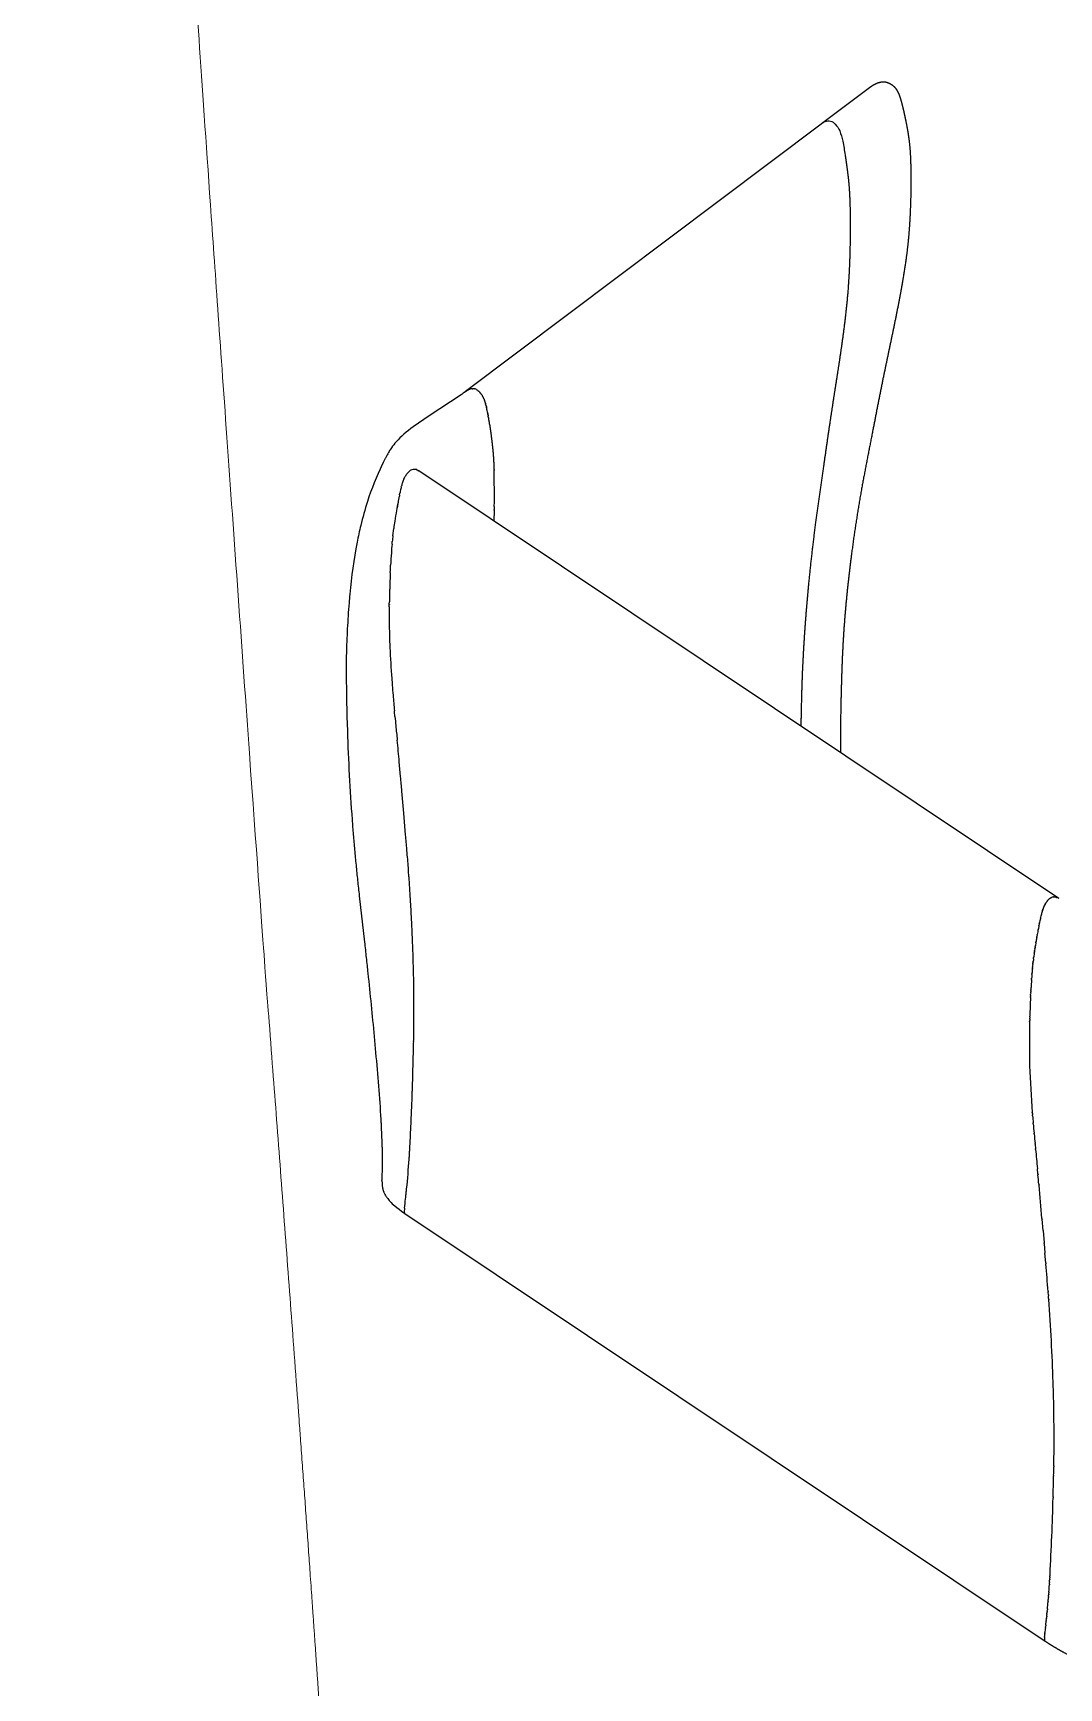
# Model space of a CAD drawing. Header units: millimetres. Extents: x 6152 to 28526, y 1087 to 12861.
# Drawn here: x 7590.1 to 7818.9, y 5944.9 to 6313.9 of the extents above; entities that cross this region are included whole.
import ezdxf

# ---------------------------------------------------------------- set-up
doc = ezdxf.new("R2010")
doc.units = ezdxf.units.MM
doc.header["$LTSCALE"] = 0.05
doc.layers.add('Board', color=52, linetype='Continuous', lineweight=13)

msp = doc.modelspace()

# ---------------------------------------------------------------- linework, layer by layer
for p, q in [((7776.58, 6301.69), (7765.9, 6293.66)), ((7765.81, 6293.6), (7686.54, 6233.95)), ((7686.47, 6233.9), (7686.46, 6233.89)), ((7686.47, 6233.9), (7686.54, 6233.95)), ((7686.59, 6233.99), (7686.54, 6233.95)), ((7686.59, 6233.99), (7686.63, 6234.02)), ((7686.7, 6234.07), (7686.63, 6234.02)), ((7686.7, 6234.07), (7686.72, 6234.08)), ((7686.76, 6234.11), (7686.72, 6234.08)), ((7686.76, 6234.11), (7686.81, 6234.14)), ((7686.82, 6234.14), (7686.81, 6234.14)), ((7686.82, 6234.14), (7686.9, 6234.19)), ((7686.94, 6234.22), (7686.9, 6234.19)), ((7687.12, 6234.32), (7687.08, 6234.3)), ((7687.12, 6234.32), (7687.18, 6234.34)), ((7687.21, 6234.36), (7687.18, 6234.34)), ((7687.21, 6234.36), (7687.27, 6234.39)), ((7687.5, 6234.48), (7687.52, 6234.48)), ((7687.56, 6234.5), (7687.52, 6234.48)), ((7687.56, 6234.5), (7687.59, 6234.51)), ((7687.63, 6234.52), (7687.59, 6234.51)), ((7687.63, 6234.52), (7687.67, 6234.53)), ((7687.69, 6234.53), (7687.67, 6234.53)), ((7687.85, 6234.57), (7687.79, 6234.55)), ((7688.02, 6234.59), (7687.97, 6234.58)), ((7688.02, 6234.59), (7688.05, 6234.59)), ((7688.08, 6234.59), (7688.05, 6234.59)), ((7688.08, 6234.59), (7688.13, 6234.59)), ((7688.15, 6234.59), (7688.13, 6234.59)), ((7688.48, 6234.56), (7688.44, 6234.57)), ((7688.61, 6234.53), (7688.59, 6234.53)), ((7688.61, 6234.53), (7688.66, 6234.51)), ((7688.99, 6234.36), (7689.01, 6234.35)), ((7689.05, 6234.33), (7689.01, 6234.35)), ((7689.05, 6234.33), (7689.07, 6234.31)), ((7689.1, 6234.29), (7689.07, 6234.31)), ((7689.1, 6234.29), (7689.14, 6234.27)), ((7689.16, 6234.25), (7689.14, 6234.27)), ((7689.16, 6234.25), (7689.2, 6234.22)), ((7689.22, 6234.21), (7689.2, 6234.22)), ((7689.22, 6234.21), (7689.27, 6234.18)), ((7689.28, 6234.17), (7689.27, 6234.18)), ((7689.28, 6234.17), (7689.33, 6234.13)), ((7689.5, 6233.98), (7689.51, 6233.97)), ((7689.55, 6233.93), (7689.51, 6233.97)), ((7689.55, 6233.93), (7689.57, 6233.91)), ((7689.6, 6233.88), (7689.57, 6233.91)), ((7689.6, 6233.88), (7689.63, 6233.85)), ((7689.75, 6233.72), (7689.77, 6233.69)), ((7689.89, 6233.55), (7689.91, 6233.52)), ((7689.94, 6233.49), (7689.91, 6233.52)), ((7689.94, 6233.49), (7689.99, 6233.43)), ((7690.03, 6233.37), (7689.99, 6233.43)), ((7690.03, 6233.37), (7690.05, 6233.34)), ((7690.08, 6233.31), (7690.05, 6233.34)), ((7690.08, 6233.31), (7690.12, 6233.24)), ((7690.16, 6233.18), (7690.12, 6233.24)), ((7690.16, 6233.18), (7690.18, 6233.16)), ((7690.2, 6233.12), (7690.18, 6233.16)), ((7690.2, 6233.12), (7690.24, 6233.06)), ((7690.32, 6232.92), (7690.35, 6232.87)), ((7690.44, 6232.71), (7690.46, 6232.66)), ((7690.54, 6232.5), (7690.57, 6232.45)), ((7690.61, 6232.36), (7690.57, 6232.45)), ((7690.61, 6232.36), (7690.61, 6232.35)), ((7690.66, 6232.25), (7690.61, 6232.35)), ((7690.66, 6232.25), (7690.69, 6232.18)), ((7690.7, 6232.14), (7690.69, 6232.18)), ((7690.7, 6232.14), (7690.73, 6232.07)), ((7690.76, 6231.99), (7690.73, 6232.07)), ((7690.76, 6231.99), (7690.78, 6231.94)), ((7690.82, 6231.84), (7690.78, 6231.94)), ((7690.82, 6231.84), (7690.83, 6231.8)), ((7690.96, 6231.38), (7691.01, 6231.24)), ((7691.01, 6231.22), (7691.01, 6231.24)), ((7691.13, 6230.75), (7691.12, 6230.81)), ((7691.13, 6230.75), (7691.16, 6230.66)), ((7691.17, 6230.59), (7691.16, 6230.66)), ((7691.17, 6230.59), (7691.19, 6230.51)), ((7691.21, 6230.43), (7691.19, 6230.51)), ((7691.21, 6230.43), (7691.22, 6230.37)), ((7691.44, 6229.31), (7691.41, 6229.45)), ((7691.44, 6229.31), (7691.47, 6229.11)), ((7691.5, 6228.99), (7691.47, 6229.11)), ((7691.5, 6228.99), (7691.51, 6228.92)), ((7691.55, 6228.66), (7691.51, 6228.92)), ((7691.55, 6228.66), (7691.58, 6228.53)), ((7691.61, 6228.34), (7691.58, 6228.53)), ((7691.61, 6228.34), (7691.64, 6228.14)), ((7691.79, 6227.2), (7691.83, 6226.97)), ((7691.83, 6226.97), (7691.84, 6226.87)), ((7691.87, 6226.71), (7691.84, 6226.87)), ((7672.77, 6214.45), (7672.79, 6214.47)), ((7672.79, 6214.47), (7672.81, 6214.53)), ((7672.81, 6214.53), (7673.01, 6214.92)), ((7675.99, 6216.31), (7676.06, 6216.27)), ((7676.07, 6216.26), (7676.1, 6216.24)), ((7818.83, 6120.94), (7676.1, 6216.24)), ((7671.79, 6210.89), (7671.87, 6211.27)), ((7672.2, 6212.68), (7672.23, 6212.82)), ((7672.23, 6212.82), (7672.23, 6212.83)), ((7692.93, 6207.5), (7692.87, 6205.04)), ((7692.94, 6208.33), (7692.93, 6207.64)), ((7692.93, 6207.5), (7692.93, 6207.64)), ((7670.31, 6201.78), (7670.51, 6203.43)), ((7670.13, 6199.92), (7670.14, 6200.04)), ((7670.14, 6200.04), (7670.19, 6200.54)), ((7669.78, 6194.55), (7669.79, 6194.69)), ((7669.79, 6194.69), (7669.81, 6195.05)), ((7669.81, 6195.05), (7669.82, 6195.23)), ((7669.74, 6193.7), (7669.76, 6194.05)), ((7669.74, 6193.62), (7669.74, 6193.7)), ((7669.76, 6194.15), (7669.78, 6194.55)), ((7669.76, 6194.05), (7669.76, 6194.15)), ((7669.53, 6186.53), (7669.54, 6187.03)), ((7669.53, 6186.03), (7669.53, 6186.5)), ((7669.53, 6185.93), (7669.53, 6186.03)), ((7670.7, 6162.48), (7670.67, 6162.76)), ((7670.78, 6161.6), (7670.7, 6162.48)), ((7670.79, 6161.48), (7670.78, 6161.6)), ((7672.05, 6148.11), (7671.75, 6151.36)), ((7672.47, 6143.23), (7672.33, 6144.86)), ((7672.75, 6139.98), (7672.47, 6143.23)), ((7673.17, 6135.09), (7672.75, 6139.98)), ((7673.46, 6131.6), (7673.44, 6131.84)), ((7673.78, 6127.65), (7673.77, 6127.77)), ((7673.84, 6126.86), (7673.78, 6127.65)), ((7673.9, 6125.98), (7673.84, 6126.86)), ((7816.77, 6120.86), (7816.81, 6120.9)), ((7816.85, 6120.93), (7816.81, 6120.9)), ((7816.85, 6120.93), (7816.87, 6120.94)), ((7816.97, 6121.01), (7817, 6121.03)), ((7817.03, 6121.05), (7817, 6121.03)), ((7817.03, 6121.05), (7817.04, 6121.06)), ((7817.09, 6121.09), (7817.04, 6121.06)), ((7817.09, 6121.09), (7817.12, 6121.11)), ((7817.15, 6121.12), (7817.12, 6121.11)), ((7817.15, 6121.12), (7817.17, 6121.13)), ((7817.22, 6121.15), (7817.17, 6121.13)), ((7817.22, 6121.15), (7817.26, 6121.17)), ((7817.28, 6121.18), (7817.26, 6121.17)), ((7817.28, 6121.18), (7817.3, 6121.19)), ((7817.41, 6121.23), (7817.44, 6121.23)), ((7817.48, 6121.25), (7817.44, 6121.23)), ((7817.48, 6121.25), (7817.48, 6121.25)), ((7817.68, 6121.28), (7817.71, 6121.28)), ((7817.75, 6121.28), (7817.71, 6121.28)), ((7817.75, 6121.28), (7817.81, 6121.28)), ((7817.83, 6121.28), (7817.81, 6121.28)), ((7817.83, 6121.28), (7817.85, 6121.28)), ((7817.9, 6121.28), (7817.85, 6121.28)), ((7817.9, 6121.28), (7817.95, 6121.28)), ((7817.97, 6121.27), (7817.95, 6121.28)), ((7817.97, 6121.27), (7817.99, 6121.27)), ((7818.04, 6121.26), (7817.99, 6121.27)), ((7818.04, 6121.26), (7818.09, 6121.25)), ((7818.11, 6121.25), (7818.09, 6121.25)), ((7818.11, 6121.25), (7818.13, 6121.24)), ((7818.18, 6121.23), (7818.13, 6121.24)), ((7818.18, 6121.23), (7818.23, 6121.22)), ((7818.25, 6121.21), (7818.23, 6121.22)), ((7818.25, 6121.21), (7818.29, 6121.2)), ((7818.34, 6121.18), (7818.29, 6121.2)), ((7818.34, 6121.18), (7818.36, 6121.17)), ((7818.39, 6121.16), (7818.36, 6121.17)), ((7818.52, 6121.11), (7818.5, 6121.12)), ((7818.65, 6121.04), (7818.63, 6121.05)), ((7818.65, 6121.04), (7818.67, 6121.03)), ((7818.7, 6121.01), (7818.67, 6121.03)), ((7818.7, 6121.01), (7818.72, 6121)), ((7818.74, 6120.99), (7818.72, 6121)), ((7818.74, 6120.99), (7818.76, 6120.98)), ((7818.83, 6120.94), (7818.76, 6120.98)), ((7818.83, 6120.94), (7818.85, 6120.92)), ((7818.86, 6120.91), (7818.85, 6120.92)), ((7814.92, 6117.22), (7814.89, 6117.1)), ((7815.03, 6117.64), (7815.01, 6117.58)), ((7815.03, 6117.64), (7815.04, 6117.7)), ((7815.06, 6117.79), (7815.04, 6117.7)), ((7815.06, 6117.79), (7815.07, 6117.82)), ((7815.1, 6117.93), (7815.07, 6117.82)), ((7815.1, 6117.93), (7815.11, 6117.94)), ((7815.14, 6118.05), (7815.11, 6117.94)), ((7815.14, 6118.05), (7815.18, 6118.17)), ((7815.19, 6118.21), (7815.18, 6118.17)), ((7815.19, 6118.21), (7815.21, 6118.29)), ((7815.23, 6118.35), (7815.21, 6118.29)), ((7815.23, 6118.35), (7815.25, 6118.4)), ((7815.28, 6118.48), (7815.25, 6118.4)), ((7815.28, 6118.48), (7815.29, 6118.52)), ((7815.38, 6118.76), (7815.42, 6118.86)), ((7815.43, 6118.89), (7815.42, 6118.86)), ((7815.43, 6118.89), (7815.46, 6118.97)), ((7815.48, 6119.02), (7815.46, 6118.97)), ((7815.48, 6119.02), (7815.51, 6119.08)), ((7815.54, 6119.15), (7815.51, 6119.08)), ((7815.54, 6119.15), (7815.56, 6119.19)), ((7815.6, 6119.28), (7815.56, 6119.19)), ((7815.6, 6119.28), (7815.61, 6119.3)), ((7815.65, 6119.38), (7815.61, 6119.3)), ((7815.65, 6119.38), (7815.66, 6119.4)), ((7815.7, 6119.48), (7815.66, 6119.4)), ((7815.7, 6119.48), (7815.71, 6119.51)), ((7815.75, 6119.58), (7815.71, 6119.51)), ((7815.75, 6119.58), (7815.77, 6119.61)), ((7815.8, 6119.67), (7815.77, 6119.61)), ((7815.8, 6119.67), (7815.82, 6119.71)), ((7815.86, 6119.77), (7815.82, 6119.71)), ((7815.86, 6119.77), (7815.88, 6119.81)), ((7815.92, 6119.86), (7815.88, 6119.81)), ((7815.92, 6119.86), (7815.94, 6119.9)), ((7815.97, 6119.95), (7815.94, 6119.9)), ((7815.97, 6119.95), (7816, 6120)), ((7816.03, 6120.04), (7816, 6120)), ((7816.03, 6120.04), (7816.07, 6120.09)), ((7816.1, 6120.13), (7816.07, 6120.09)), ((7816.1, 6120.13), (7816.13, 6120.18)), ((7816.16, 6120.22), (7816.13, 6120.18)), ((7816.16, 6120.22), (7816.2, 6120.27)), ((7816.22, 6120.3), (7816.2, 6120.27)), ((7816.22, 6120.3), (7816.27, 6120.36)), ((7816.29, 6120.38), (7816.27, 6120.36)), ((7816.29, 6120.38), (7816.34, 6120.44)), ((7816.36, 6120.46), (7816.34, 6120.44)), ((7816.36, 6120.46), (7816.41, 6120.52)), ((7816.43, 6120.54), (7816.41, 6120.52)), ((7816.43, 6120.54), (7816.48, 6120.6)), ((7816.5, 6120.61), (7816.48, 6120.6)), ((7816.5, 6120.61), (7816.63, 6120.74)), ((7816.68, 6120.78), (7816.63, 6120.74)), ((7816.68, 6120.78), (7816.71, 6120.81)), ((7816.73, 6120.83), (7816.71, 6120.81)), ((7816.73, 6120.83), (7816.75, 6120.85)), ((7816.77, 6120.86), (7816.75, 6120.85)), ((7674.49, 6116.35), (7674.49, 6116.36)), ((7674.53, 6115.53), (7674.49, 6116.35)), ((7674.57, 6114.72), (7674.53, 6115.48)), ((7814.25, 6114.04), (7814.27, 6114.16)), ((7814.39, 6114.8), (7814.27, 6114.16)), ((7814.39, 6114.8), (7814.41, 6114.9)), ((7814.47, 6115.18), (7814.41, 6114.9)), ((7814.47, 6115.18), (7814.51, 6115.39)), ((7814.55, 6115.56), (7814.51, 6115.39)), ((7814.55, 6115.56), (7814.56, 6115.64)), ((7814.63, 6115.94), (7814.56, 6115.64)), ((7814.75, 6116.51), (7814.72, 6116.37)), ((7814.75, 6116.51), (7814.77, 6116.61)), ((7814.79, 6116.7), (7814.77, 6116.61)), ((7814.79, 6116.7), (7814.89, 6117.1)), ((7674.67, 6112.27), (7674.65, 6112.85)), ((7674.71, 6111.45), (7674.68, 6112.22)), ((7674.72, 6111.19), (7674.71, 6111.45)), ((7813.5, 6109.72), (7813.53, 6109.95)), ((7813.55, 6110.04), (7813.53, 6109.95)), ((7813.55, 6110.04), (7813.57, 6110.19)), ((7813.6, 6110.37), (7813.57, 6110.19)), ((7813.6, 6110.37), (7813.61, 6110.44)), ((7813.71, 6111.01), (7813.61, 6110.44)), ((7813.71, 6111.01), (7813.74, 6111.19)), ((7813.76, 6111.33), (7813.74, 6111.19)), ((7813.76, 6111.33), (7813.77, 6111.4)), ((7813.93, 6112.29), (7813.95, 6112.43)), ((7814.01, 6112.72), (7813.95, 6112.43)), ((7814.01, 6112.72), (7814.04, 6112.92)), ((7813.04, 6106.19), (7813.06, 6106.43)), ((7813.07, 6106.51), (7813.06, 6106.43)), ((7813.07, 6106.51), (7813.09, 6106.69)), ((7813.1, 6106.82), (7813.09, 6106.69)), ((7813.1, 6106.82), (7813.12, 6106.94)), ((7813.18, 6107.46), (7813.21, 6107.69)), ((7813.22, 6107.79), (7813.21, 6107.69)), ((7813.22, 6107.79), (7813.24, 6107.94)), ((7813.27, 6108.11), (7813.24, 6107.94)), ((7813.27, 6108.11), (7813.27, 6108.17)), ((7813.36, 6108.76), (7813.38, 6108.95)), ((7813.4, 6109.08), (7813.38, 6108.95)), ((7813.4, 6109.08), (7813.42, 6109.2)), ((7813.44, 6109.31), (7813.42, 6109.2)), ((7813.44, 6109.31), (7813.45, 6109.4)), ((7813.5, 6109.72), (7813.45, 6109.4)), ((7812.74, 6102.68), (7812.75, 6102.88)), ((7812.76, 6103), (7812.75, 6102.88)), ((7812.76, 6103), (7812.77, 6103.14)), ((7812.83, 6103.96), (7812.85, 6104.15)), ((7812.86, 6104.28), (7812.85, 6104.15)), ((7812.86, 6104.28), (7812.87, 6104.41)), ((7812.94, 6105.23), (7812.96, 6105.42)), ((7812.97, 6105.55), (7812.96, 6105.42)), ((7812.97, 6105.55), (7812.98, 6105.66)), ((7812.52, 6098.83), (7812.53, 6099.06)), ((7812.54, 6099.37), (7812.53, 6099.06)), ((7812.54, 6099.37), (7812.55, 6099.57)), ((7812.57, 6099.9), (7812.55, 6099.57)), ((7812.57, 6099.9), (7812.58, 6100.08)), ((7812.6, 6100.44), (7812.58, 6100.08)), ((7812.6, 6100.44), (7812.61, 6100.59)), ((7812.63, 6100.97), (7812.61, 6100.59)), ((7812.63, 6100.97), (7812.64, 6101.1)), ((7675.02, 6096.44), (7675.02, 6096.73)), ((7675.02, 6095.92), (7675.02, 6096.44)), ((7675.02, 6095.71), (7675.02, 6095.92)), ((7675.02, 6095.1), (7675.02, 6095.71)), ((7812.33, 6093.46), (7812.34, 6093.7)), ((7812.34, 6094), (7812.35, 6094.21)), ((7812.34, 6094), (7812.34, 6093.7)), ((7812.36, 6094.54), (7812.35, 6094.21)), ((7812.36, 6094.54), (7812.36, 6094.72)), ((7674.94, 6088.37), (7674.95, 6088.56)), ((7674.95, 6088.56), (7674.96, 6089.07)), ((7674.6, 6076.31), (7674.62, 6076.9)), ((7674.62, 6076.9), (7674.64, 6077.34)), ((7674.64, 6077.34), (7674.66, 6077.95)), ((7674.47, 6072.71), (7674.49, 6073.22)), ((7674.49, 6073.22), (7674.51, 6073.76)), ((7674.51, 6073.76), (7674.53, 6074.25)), ((7674.53, 6074.25), (7674.55, 6074.8)), ((7674.55, 6074.8), (7674.57, 6075.28)), ((7674.57, 6075.28), (7674.59, 6075.85)), ((7674.59, 6075.85), (7674.6, 6076.31)), ((7812.95, 6073), (7812.93, 6073.24)), ((7812.95, 6073), (7812.97, 6072.66)), ((7812.99, 6072.49), (7812.97, 6072.66)), ((7813.14, 6070.71), (7813.12, 6070.92)), ((7674.2, 6066.95), (7674.23, 6067.47)), ((7813.34, 6068.42), (7813.32, 6068.59)), ((7813.55, 6066.13), (7813.53, 6066.27)), ((7813.55, 6066.13), (7813.64, 6065.11)), ((7673.95, 6062.79), (7673.96, 6062.96)), ((7674.02, 6063.9), (7674.02, 6063.98)), ((7674.09, 6065.03), (7674.11, 6065.38)), ((7813.66, 6064.98), (7813.64, 6065.11)), ((7814.18, 6059.52), (7814.07, 6060.66)), ((7814.18, 6059.52), (7814.2, 6059.31)), ((7667.9, 6057.74), (7667.89, 6058.02)), ((7814.4, 6057.23), (7814.42, 6056.99)), ((7672.87, 6051.25), (7672.87, 6051.28)), ((7672.92, 6051.86), (7673.03, 6052.89)), ((7672.93, 6050.78), (7672.92, 6050.78)), ((7673.03, 6052.89), (7673.08, 6053.33)), ((7673.08, 6053.33), (7673.14, 6053.93)), ((7673.14, 6053.93), (7673.18, 6054.29)), ((7672.95, 6050.74), (7672.95, 6050.74)), ((7672.97, 6050.72), (7672.95, 6050.74)), ((7672.97, 6050.72), (7672.97, 6050.72)), ((7672.98, 6050.71), (7672.97, 6050.72)), ((7672.98, 6050.71), (7672.98, 6050.71)), ((7672.99, 6050.7), (7672.98, 6050.71)), ((7673, 6050.69), (7672.99, 6050.7)), ((7673.02, 6050.68), (7673, 6050.69)), ((7673.02, 6050.68), (7673.02, 6050.68)), ((7673.02, 6050.68), (7815.77, 5955.36)), ((7815.08, 6049.6), (7815.09, 6049.43)), ((7815.31, 6046.93), (7815.09, 6049.43)), ((7815.31, 6046.93), (7815.54, 6044.18)), ((7815.56, 6044), (7815.54, 6044.18)), ((7815.56, 6044), (7815.74, 6041.83)), ((7815.93, 6039.67), (7815.74, 6041.83)), ((7815.93, 6039.67), (7815.95, 6039.44)), ((7816.45, 6033.3), (7816.47, 6033.12)), ((7816.51, 6032.54), (7816.47, 6033.12)), ((7816.51, 6032.54), (7816.53, 6032.33)), ((7816.57, 6031.77), (7816.53, 6032.33)), ((7816.57, 6031.77), (7816.59, 6031.53)), ((7817.72, 5994.44), (7817.77, 5999.11)), ((7817.65, 5990.97), (7817.68, 5992.15)), ((7817.68, 5992.36), (7817.68, 5992.15)), ((7817.72, 5994.44), (7817.72, 5994.2)), ((7817.56, 5987.51), (7817.55, 5987.29)), ((7816.84, 5969.68), (7816.82, 5969.43)), ((7816.84, 5969.68), (7816.86, 5969.94)), ((7816.87, 5970.19), (7816.86, 5969.94)), ((7816.58, 5965.82), (7816.6, 5966.12)), ((7816.62, 5966.37), (7816.6, 5966.12)), ((7816.74, 5968.02), (7816.73, 5967.9)), ((7816.74, 5968.02), (7816.76, 5968.41)), ((7816.77, 5968.57), (7816.76, 5968.41)), ((7816.77, 5968.57), (7816.79, 5968.92)), ((7816.81, 5969.13), (7816.79, 5968.92)), ((7816.81, 5969.13), (7816.82, 5969.43)), ((7816.26, 5961.98), (7816.29, 5962.32)), ((7816.31, 5962.53), (7816.29, 5962.32)), ((7816.45, 5964.18), (7816.44, 5964.09)), ((7816.45, 5964.18), (7816.49, 5964.6)), ((7816.5, 5964.73), (7816.49, 5964.6)), ((7816.5, 5964.73), (7816.53, 5965.11)), ((7816.54, 5965.27), (7816.53, 5965.11)), ((7816.54, 5965.27), (7816.57, 5965.61)), ((7816.58, 5965.82), (7816.57, 5965.61)), ((7815.87, 5958.4), (7815.92, 5958.78)), ((7815.94, 5958.96), (7815.92, 5958.78)), ((7815.94, 5958.96), (7816.03, 5959.79)), ((7816.04, 5959.92), (7816.03, 5959.79)), ((7816.04, 5959.92), (7816.08, 5960.29)), ((7816.09, 5960.4), (7816.08, 5960.29)), ((7816.09, 5960.4), (7816.14, 5960.8)), ((7816.15, 5960.88), (7816.14, 5960.8)), ((7816.15, 5960.88), (7816.19, 5961.31)), ((7816.2, 5961.43), (7816.19, 5961.31)), ((7816.2, 5961.43), (7816.24, 5961.81)), ((7816.26, 5961.98), (7816.24, 5961.81)), ((7815.63, 5956.12), (7815.62, 5955.94)), ((7815.63, 5956.12), (7815.64, 5956.19)), ((7815.64, 5956.26), (7815.66, 5956.38)), ((7815.64, 5956.26), (7815.64, 5956.19)), ((7815.69, 5956.78), (7815.72, 5957.01)), ((7815.69, 5956.78), (7815.69, 5956.76)), ((7815.72, 5957.05), (7815.75, 5957.27)), ((7815.72, 5957.05), (7815.72, 5957.01)), ((7815.83, 5958.01), (7815.75, 5957.27)), ((7815.8, 5955.34), (7815.81, 5955.33)), ((7815.87, 5958.4), (7815.83, 5958.02))]:
    msp.add_line(p, q)
for points in [[(7686.46, 6233.89, -0.005714), (7685.56, 6233.23), (7678.39, 6228.51), (7674.84, 6226.09), (7674.32, 6225.7), (7673.81, 6225.3), (7673.28, 6224.87), (7672.76, 6224.42), (7672.32, 6224.03), (7671.89, 6223.62), (7671.47, 6223.2), (7671.27, 6222.98), (7671.07, 6222.76), (7670.79, 6222.43), (7670.52, 6222.1), (7670.27, 6221.77), (7670.02, 6221.42, 0.015904), (7669.46, 6220.55, 0.008925), (7669.07, 6219.87, 0.005718), (7668.75, 6219.27, 0.004393), (7668.46, 6218.7, 0.002706), (7668.19, 6218.16), (7667.94, 6217.63)], [(7667.95, 6217.66, 0.036604), (7664.65, 6209.44, 0.018932), (7663.15, 6204.09, 0.005966), (7662.73, 6202.23, 0.005156), (7662.35, 6200.34, 0.023643), (7660.71, 6188.77, 0.003208), (7660.54, 6186.83, 0.006986), (7660.16, 6181.03, 0.002468), (7660.07, 6179.09, 0.006453), (7659.94, 6175.12, 0.005229), (7659.92, 6171.12)], [(7659.92, 6171.03, 0.006896), (7660.17, 6158.27, 0.005567), (7660.6, 6148.43, 0.004246), (7661.22, 6138.5, 0.002343), (7661.48, 6135.15, 0.00268), (7661.77, 6131.76, 0.002147), (7662.1, 6128.36, 0.001614), (7662.45, 6124.95, 0.00105), (7662.83, 6121.52), (7663.99, 6111.21, -0.000537), (7664.37, 6107.74, -0.000726), (7664.74, 6104.26, -0.003136), (7666.14, 6090.17), (7666.46, 6086.61)], [(7666.47, 6086.55, -0.008384), (7667.63, 6071.66, -0.001127), (7667.69, 6070.51, -0.00575), (7667.88, 6065.94, -0.001891), (7667.91, 6064.81, -0.002308), (7667.93, 6063.68), (7667.94, 6061.45), (7667.89, 6058.02)], [(7667.9, 6057.74), (7667.95, 6056.99), (7667.97, 6056.77), (7667.99, 6056.63), (7668.02, 6056.46), (7668.03, 6056.37), (7668.05, 6056.27), (7668.08, 6056.16), (7668.1, 6056.05), (7668.14, 6055.91), (7668.19, 6055.77), (7668.22, 6055.68), (7668.25, 6055.59), (7668.29, 6055.49), (7668.32, 6055.4), (7668.38, 6055.28), (7668.44, 6055.15), (7668.5, 6055.03), (7668.56, 6054.9, 0.031461), (7669, 6054.22), (7669.16, 6054), (7669.33, 6053.79), (7669.51, 6053.59), (7669.69, 6053.39), (7669.93, 6053.13), (7670.19, 6052.88), (7670.46, 6052.63), (7670.74, 6052.38), (7671.2, 6052), (7671.69, 6051.62), (7672.21, 6051.24), (7673, 6050.69)]]:
    msp.add_lwpolyline(points, format="xyb")
for centre, radius, start, end in [((7691.39, 6227.35), 8.19, 127.071, 128.6014), ((7688.76, 6231.11), 3.59, 117.7095, 120.3538), ((7688.37, 6231.91), 2.71, 108.7352, 113.8174), ((7688.22, 6232.39), 2.2, 101.1935, 103.7915), ((7688.18, 6232.6), 2, 95.8782, 99.3866), ((7688.16, 6232.95), 1.64, 80.3822, 90.4316), ((7688.18, 6233.08), 1.51, 74.3903, 78.6022), ((7688.1, 6232.84), 1.77, 59.8022, 71.398), ((7687.25, 6231.6), 3.27, 46.7367, 50.5863), ((7686.64, 6230.96), 4.16, 41.5648, 44.0976), ((7686.41, 6230.75), 4.47, 38.6853, 41.1068), ((7685.59, 6230.17), 5.47, 30.1088, 31.8801), ((7685.37, 6230.05), 5.73, 27.7599, 29.5015), ((7685.16, 6229.94), 5.96, 25.4847, 27.207), ((7681.97, 6228.71), 9.39, 16.518, 19.2303), ((7678.03, 6227.57), 13.48, 13.8625, 15.7006), ((7664.91, 6224.54), 26.95, 11.5898, 12.4911), ((7656.52, 6222.8), 35.51, 10.7988, 11.6233), ((7592.11, 6211.67), 100.89, 8.8547, 9.3958), ((7686.08, 6209.26), 14.3, 161.9256, 165.5496), ((7680.38, 6211.13), 8.3, 156.3929, 161.9693), ((7677.38, 6212.54), 4.98, 141.8318, 151.4998), ((7676.59, 6213.15), 3.98, 134.2976, 141.7106), ((7676.9, 6212.9), 4.38, 141.5916, 141.6445), ((7676.03, 6213.73), 3.18, 128.8928, 134.2936), ((7675.49, 6214.41), 2.31, 120.3672, 129.0487), ((7675.08, 6215.14), 1.47, 98.8032, 121.0896), ((7675.03, 6215.36), 1.24, 91.5344, 98.1436), ((7675.03, 6215.1), 1.5, 75.27, 91.121), ((7674.94, 6214.74), 1.88, 70.7538, 75.561), ((7679.55, 6221.49), 6.29, 229.5419, 236.258), ((7674.82, 6214.41), 2.23, 61.0462, 70.5582), ((7674.64, 6214.07), 2.61, 59.0158, 61.2001), ((7674.45, 6213.76), 2.98, 56.9474, 57.0084), ((7519.41, 6211.18), 173.55, 359.0591, 1.7369), ((7819.25, 6181.1), 150.44, 168.8742, 169.1707), ((7757.68, 6193.31), 87.66, 168.4313, 168.939), ((7712.14, 6202.76), 41.16, 166.6318, 168.0729), ((7699.28, 6205.82), 27.94, 165.7723, 166.6295), ((7785.3, 6187.2), 115.94, 169.955, 171.1436), ((7843.89, 6177.21), 175.37, 169.4361, 170.081), ((8108.78, 6129.14), 444.58, 169.6046, 169.7767), ((7748.1, 6193.02), 78.28, 171.159, 172.3514), ((7782.58, 6190.34), 112.86, 175.128, 176.1033), ((7743.99, 6193.71), 74.12, 173.7529, 174.7163), ((7841.38, 6186.29), 171.79, 176.0896, 177.0185), ((7919.76, 6182.93), 250.25, 178.1419, 178.4124), ((7889.97, 6183.93), 220.45, 177.4807, 178.1504), ((7933.08, 6182.52), 263.58, 178.4044, 179.0107), ((7841.11, 6183.63), 171.6, 179.2329, 181.3346), ((7896.8, 6183.16), 227.29, 179.1505, 179.1575), ((7907.87, 6182.98), 238.36, 179.0167, 179.027), ((7823.2, 6183.45), 153.69, 181.4215, 182.4553), ((7884.57, 6186.36), 215.13, 182.5287, 184.3741), ((7970.41, 6192.46), 301.19, 184.2862, 184.2894), ((7998.15, 6194.56), 329, 184.2925, 184.5468), ((8066.01, 6199.97), 397.08, 184.5492, 184.8725), ((8204.87, 6211.87), 536.45, 184.8795, 185.2532), ((8569.14, 6245.23), 902.25, 185.32612, 185.45343), ((11046.36, 6481.49), 3390.71, 185.44947, 185.50463), ((6116.71, 6006.08), 1561.82, 5.33731, 5.51694), ((6496.08, 6044.41), 1180.53, 4.88119, 5.0397), ((6475.13, 6032.12), 1202.45, 4.75679, 4.91242), ((7078.49, 6082.22), 597.02, 4.37545, 4.74469), ((7239.83, 6094.66), 435.2, 4.1008, 4.1279), ((7238.2, 6094.54), 436.84, 3.444, 4.1002), ((7818.28, 6119.04), 2.37, 123.7113, 126.5608), ((7817.84, 6119.86), 1.43, 107.2323, 111.9227), ((7817.79, 6120.02), 1.26, 101.158, 104.0256), ((7817.78, 6120.05), 1.23, 97.8123, 101.1196), ((7817.78, 6120.03), 1.26, 94.5846, 97.8174), ((7817.6, 6119.16), 2.16, 65.4366, 68.6561), ((7817.51, 6118.96), 2.37, 61.8465, 64.7709), ((7235.33, 6094.37), 439.71, 3.4379, 3.4446), ((7233.2, 6094.24), 441.84, 2.8687, 3.4374), ((7836.76, 6111.82), 22.5, 165.1631, 166.1124), ((7823.83, 6115.56), 9.04, 159.275, 160.87), ((7229.35, 6094.05), 445.7, 2.7561, 2.7631), ((7227.84, 6093.98), 447.2, 2.6436, 2.6581), ((7228.22, 6094), 446.83, 2.4183, 2.6433), ((8128.3, 6056.13), 319.35, 169.5522, 169.7554), ((7860.59, 6106.2), 46.98, 167.4991, 168.0305), ((7230.91, 6094.11), 444.14, 2.3368, 2.3433), ((7275.54, 6095.62), 399.49, 0.1601, 2.2338), ((7958.03, 6086.7), 146.35, 169.9316, 170.2823), ((7888.42, 6098.24), 75.81, 173.9837, 174.3845), ((7877.55, 6099.43), 64.86, 172.8894, 173.3571), ((7888.26, 6098.03), 75.67, 171.8518, 172.3018), ((7979.01, 6091.3), 166.66, 176.085, 176.629), ((7927.54, 6094.87), 115.06, 175.4698, 175.8798), ((7902.88, 6096.87), 90.32, 174.6891, 175.2153), ((8036.73, 6088.43), 224.45, 177.3431, 178.392), ((7312.29, 6095.96), 362.73, 359.1299, 359.8595), ((7316.05, 6095.91), 358.97, 359.8659, 359.8702), ((7111.69, 6099.6), 563.36, 358.5761, 358.858), ((7245.86, 6096.94), 429.17, 358.9496, 359.1347), ((6870.18, 6105.61), 804.95, 358.37865, 358.57593), ((6468.28, 6116.91), 1207.01, 358.15039, 358.38238), ((7236.77, 6090.38), 438.05, 357.0022, 357.6877), ((8221.18, 6105.68), 409.54, 184.6487, 184.8697), ((8320.79, 6114.22), 509.52, 184.8987, 185.1375), ((7325.35, 6085.82), 349.35, 356.6458, 356.9035), ((8513.26, 6131.56), 702.77, 185.15475, 185.33056), ((7490.01, 6074.96), 184.34, 354.1606, 356.2154), ((7408.16, 6080.76), 266.4, 356.1695, 356.3712), ((7369.62, 6083.19), 305.01, 356.3876, 356.581), ((7350.81, 6084.33), 323.85, 356.5789, 356.5841), ((10560.95, 6325.75), 2759.64, 185.422, 185.51211), ((6405.68, 5924.37), 1414.96, 5.38776, 5.47223), ((7317.27, 6094.12), 358.13, 353.614, 353.7684), ((7493.19, 6074.92), 181.17, 353.766, 354.0713), ((6973.49, 5978.13), 844.62, 4.85381, 5.35704), ((7675.32, 6051.09), 2.46, 176.2995, 179.4878), ((7674.06, 6051.1), 1.19, 179.3756, 186.2611), ((7690.65, 6050.13), 17.82, 174.435, 176.2829), ((7673.37, 6051.01), 0.503, 184.941, 207.227), ((7673.2, 6050.94), 0.312, 210.7967, 218.3474), ((7002.6, 5969.26), 816.37, 4.49905, 4.93149), ((7376.64, 5998.94), 441.16, 1.8381, 4.2377), ((7395.25, 5999.57), 422.53, 1.8309, 1.8327), ((7430.64, 6000.51), 387.14, 359.7948, 1.8599), ((7461.51, 6000.58), 356.26, 359.7642, 359.7652), ((7342.27, 6002.44), 475.52, 358.7847, 359.0061), ((7052.37, 6009.22), 765.5, 358.37486, 358.63103), ((7210.61, 6005.32), 607.21, 358.64203, 358.64599), ((7237.42, 6001.91), 580.32, 356.86676, 358.55675), ((7578.21, 5983.61), 239.04, 355.864, 356.2321), ((7644.07, 5978.54), 172.97, 354.6895, 355.2082), ((7817.86, 5955.78), 2.25, 175.9338, 180.8388), ((7816.27, 5955.73), 0.652, 178.4401, 200.6741), ((7840.14, 5954.18), 24.58, 173.9742, 174.8474), ((7834.19, 5954.73), 18.61, 174.8853, 174.9056), ((7815.95, 5955.61), 0.311, 201.4736, 239.2728), ((7815.99, 5955.65), 0.36, 209.0101, 235.1907), ((8688, 5860.45), 877.61, 173.61644, 173.61758)]:
    msp.add_arc(centre, radius, start, end)
for points, weights, knots in [([(7776.58, 6301.69), (7776.66, 6301.75), (7776.74, 6301.81), (7776.82, 6301.87), (7777.15, 6302.11), (7777.5, 6302.33), (7777.87, 6302.52), (7778.4, 6302.78), (7779.02, 6303), (7779.61, 6303.01), (7780.13, 6303.03), (7780.63, 6302.89), (7781.09, 6302.66), (7781.65, 6302.38), (7782.12, 6301.98), (7782.49, 6301.47), (7782.72, 6301.17), (7782.9, 6300.83), (7783.21, 6300.14), (7783.34, 6299.78), (7783.45, 6299.42), (7783.61, 6298.94), (7783.74, 6298.45), (7784, 6297.47), (7784.11, 6296.98), (7784.23, 6296.49)], [1, 0.999952251804, 0.999952251804, 1, 1, 1, 1, 1, 1, 1, 1, 1, 1, 0.981441159066, 0.981441159066, 1, 1, 1, 1, 1, 1, 1, 1, 1, 1, 1], [0, 0, 0, 0, 0.301265, 0.301265, 0.301265, 1.55415, 1.55415, 1.55415, 3.412963, 3.412963, 3.412963, 4.978413, 4.978413, 4.978413, 6.837485, 6.837485, 6.837485, 7.98329, 7.98329, 9.126316, 9.126316, 9.126316, 10.642003, 10.642003, 12.155818, 12.155818, 12.155818, 12.155818]), ([(7784.23, 6296.49), (7784.35, 6295.93), (7784.48, 6295.36), (7784.6, 6294.79), (7784.95, 6293.12), (7785.26, 6291.46), (7785.46, 6289.77), (7785.66, 6288.09), (7785.75, 6286.39), (7785.8, 6284.71), (7785.89, 6281.84), (7785.86, 6278.97), (7785.77, 6276.1), (7785.67, 6273), (7785.49, 6269.92), (7785.17, 6266.83), (7784.97, 6264.93), (7784.71, 6263.02), (7784.12, 6259.24), (7783.79, 6257.35), (7783.44, 6255.46), (7782.84, 6252.25), (7782.18, 6249.03), (7780.84, 6242.63), (7780.16, 6239.43), (7779.5, 6236.22), (7778.77, 6232.61), (7778.08, 6229), (7777.37, 6225.38), (7776.52, 6221.03), (7775.65, 6216.67), (7774.86, 6212.3), (7774.01, 6207.52), (7773.26, 6202.73), (7772.63, 6197.91), (7771.73, 6191.06), (7771.04, 6184.14), (7770.67, 6177.23), (7770.47, 6173.5), (7770.36, 6169.79), (7770.27, 6166.06), (7770.17, 6161.88), (7770.1, 6157.66), (7770.12, 6153.46)], [1, 0.999993692075, 0.999993692075, 1, 1, 1, 1, 1, 1, 1, 1, 1, 1, 1, 1, 1, 1, 1, 1, 1, 1, 1, 1, 1, 1, 1, 1, 1, 1, 1, 1, 1, 0.999823766585, 0.999823766585, 1, 1, 1, 1, 1, 1, 1, 1, 1, 1], [0, 0, 0, 0, 1.739041, 1.739041, 1.739041, 6.845316, 6.845316, 6.845316, 11.917586, 11.917586, 11.917586, 20.527044, 20.527044, 20.527044, 29.82301, 29.82301, 29.82301, 35.575534, 35.575534, 41.327541, 41.327541, 41.327541, 51.145417, 51.145417, 60.979576, 60.979576, 60.979576, 72.034405, 72.034405, 72.034405, 85.354777, 85.354777, 85.354777, 99.921516, 99.921516, 99.921516, 120.704734, 120.704734, 120.704734, 131.891669, 131.891669, 131.891669, 144.486209, 144.486209, 144.486209, 144.486209]), ([(7771.19, 6286.68), (7771.27, 6286.08), (7771.36, 6285.49), (7771.44, 6284.9), (7771.69, 6283.16), (7771.91, 6281.43), (7772.05, 6279.67), (7772.18, 6277.97), (7772.25, 6276.25), (7772.28, 6274.54), (7772.34, 6271.67), (7772.32, 6268.8), (7772.26, 6265.93), (7772.19, 6262.88), (7772.06, 6259.83), (7771.83, 6256.79), (7771.55, 6253.11), (7771.11, 6249.45), (7770.61, 6245.81), (7769.77, 6239.67), (7768.75, 6233.56), (7767.83, 6227.44), (7767.31, 6223.99), (7766.83, 6220.53), (7766.33, 6217.07), (7765.73, 6212.9), (7765.11, 6208.73), (7764.56, 6204.55), (7763.95, 6199.93), (7763.43, 6195.3), (7762.98, 6190.65), (7762.34, 6183.93), (7761.86, 6177.17), (7761.59, 6170.41), (7761.45, 6166.72), (7761.37, 6163.03), (7761.31, 6159.34)], [1, 0.999997293623, 0.999997293623, 1, 1, 1, 1, 1, 1, 1, 1, 1, 1, 1, 1, 1, 1, 1, 1, 1, 1, 1, 1, 1, 1, 1, 1, 1, 0.999897685696, 0.999897685696, 1, 1, 1, 1, 1, 1, 1], [0, 0, 0, 0, 1.80162, 1.80162, 1.80162, 7.081371, 7.081371, 7.081371, 12.228177, 12.228177, 12.228177, 20.833697, 20.833697, 20.833697, 29.993041, 29.993041, 29.993041, 41.087962, 41.087962, 41.087962, 59.781377, 59.781377, 59.781377, 70.318024, 70.318024, 70.318024, 83.030884, 83.030884, 83.030884, 97.019413, 97.019413, 97.019413, 117.348747, 117.348747, 117.348747, 128.416759, 128.416759, 128.416759, 128.416759]), ([(7691.87, 6226.71), (7691.94, 6226.21), (7692.02, 6225.7), (7692.09, 6225.19), (7692.33, 6223.46), (7692.55, 6221.72), (7692.69, 6219.97), (7692.78, 6218.8), (7692.84, 6217.62), (7692.88, 6216.44)], [1, 0.999997410146, 0.999997410146, 1, 1, 1, 1, 1, 1, 1], [0, 0, 0, 0, 1.537006, 1.537006, 1.537006, 6.816758, 6.816758, 6.816758, 10.355187, 10.355187, 10.355187, 10.355187]), ([(7815.79, 5955.34), (7816.83, 5954.65), (7817.89, 5954), (7818.98, 5953.38), (7819.86, 5952.88), (7821.68, 5951.93), (7825.4, 5950.27), (7830.18, 5948.67), (7835.92, 5947.56), (7839.73, 5947.32), (7841.56, 5947.32), (7842.49, 5947.32), (7844.33, 5947.38), (7848.12, 5947.74), (7852.95, 5948.67), (7858.69, 5950.59), (7862.36, 5952.37), (7864.15, 5953.38), (7865.24, 5954), (7866.3, 5954.65), (7867.35, 5955.35)], [1, 0.999540564097, 0.999540564097, 1, 1, 1, 1, 1, 1, 1, 1, 1, 1, 1, 1, 1, 1, 1, 0.999539063871, 0.999539063871, 1], [0, 0, 0, 0, 3.748006, 3.748006, 3.748006, 6.787945, 9.902322, 15.962047, 21.88584, 27.392597, 27.392597, 27.392597, 30.17642, 32.899355, 38.823147, 44.882872, 51.037188, 51.037188, 51.037188, 54.791425, 54.791425, 54.791425, 54.791425])]:
    msp.add_rational_spline(points, weights, degree=3, knots=knots)
for points, knots in [([(7765.81, 6293.6), (7765.87, 6293.64), (7765.93, 6293.68), (7766.22, 6293.89), (7766.47, 6294.03), (7766.73, 6294.13), (7767.11, 6294.29), (7767.54, 6294.35), (7767.95, 6294.24), (7768.33, 6294.13), (7768.68, 6293.87), (7768.98, 6293.56), (7769.39, 6293.14), (7769.72, 6292.62), (7769.97, 6292.05), (7770.28, 6291.35), (7770.48, 6290.55), (7770.64, 6289.78), (7770.86, 6288.75), (7771.02, 6287.72), (7771.19, 6286.68)], [333.892777, 333.892777, 333.892777, 333.892777, 334.139641, 334.139641, 335.159332, 335.159332, 335.159332, 336.727116, 336.727116, 336.727116, 338.219432, 338.219432, 338.219432, 340.189183, 340.189183, 340.189183, 342.628134, 342.628134, 342.628134, 345.803257, 345.803257, 345.803257, 345.803257]), ([(7812.33, 6093.46), (7812.31, 6092.56), (7812.28, 6090.82), (7812.25, 6087.53), (7812.33, 6081.69), (7812.65, 6076.69), (7812.93, 6073.24)], [0, 0, 0, 0, 2.703059, 5.222716, 9.867247, 20.240184, 20.240184, 20.240184, 20.240184])]:
    msp.add_open_spline(points, degree=3, knots=knots)
at = {"layer": 'Board'}
msp.add_rational_spline([(8042.02, 6114.54), (8056.81, 6320.45), (8058.37, 6346.12), (8059.78, 6371.76), (8063.19, 6438.53), (8064.82, 6480.22), (8065.75, 6521.76), (8066.38, 6557.21), (8068.15, 6717.09), (8055.85, 6911.74), (8039.21, 7137.59), (7952.65, 7210.44), (7884.72, 7221.25), (7841.56, 7228.12), (7798.4, 7221.25), (7730.48, 7210.44), (7643.92, 7137.59), (7627.28, 6911.74), (7614.98, 6717.09), (7616.75, 6557.21), (7617.38, 6521.76), (7618.31, 6480.22), (7619.93, 6438.53), (7623.35, 6371.76), (7624.75, 6346.12), (7626.32, 6320.45), (7641.11, 6114.54), (7645.94, 6051.43), (7655.14, 5931.81), (7661.89, 5812.71), (7665, 5756.46), (7665.93, 5739.67), (7678.14, 5728.12), (7694.95, 5728.12), (7792.69, 5728.12), (7890.43, 5728.12), (7988.17, 5728.12), (8004.99, 5728.12), (8017.2, 5739.67), (8018.13, 5756.46), (8021.24, 5812.71), (8027.99, 5931.81), (8037.19, 6051.43), (8042.02, 6114.54)], [1, 1, 1, 1, 1, 1, 1, 1, 1, 1, 1, 1, 1, 1, 1, 1, 1, 1, 1, 1, 1, 1, 1, 1, 1, 1, 1, 1, 1, 1, 1, 0.817582568425, 0.817582568425, 1, 1, 1, 1, 0.817582568426, 0.817582568426, 1, 1, 1, 1, 1], degree=3, knots=[0, 0, 0, 0, 77.11618, 77.11618, 77.11618, 202.936348, 202.936348, 202.936348, 234.694572, 688.378616, 803.360992, 877.496507, 1006.718771, 1006.718771, 1006.718771, 1135.941035, 1210.07655, 1325.058926, 1778.74297, 1810.501194, 1810.501194, 1810.501194, 1936.321362, 1936.321362, 1936.321362, 2013.437542, 2013.437542, 2013.437542, 2202.358737, 2371.521751, 2371.521751, 2371.521751, 2373.037281, 2373.037281, 2373.037281, 2374.037281, 2374.037281, 2374.037281, 2375.552812, 2375.552812, 2375.552812, 2544.715825, 2733.637021, 2733.637021, 2733.637021, 2733.637021], dxfattribs=at)

doc.saveas('drawing.dxf')
